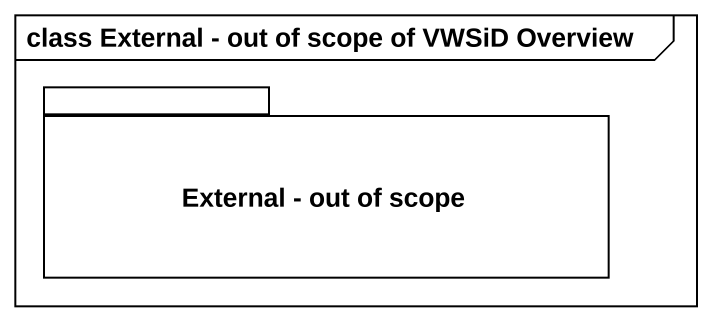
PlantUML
@startuml
mainframe class External - out of scope of VWSiD Overview
package "External - out of scope" as External_out_of_scope {
}
@enduml
